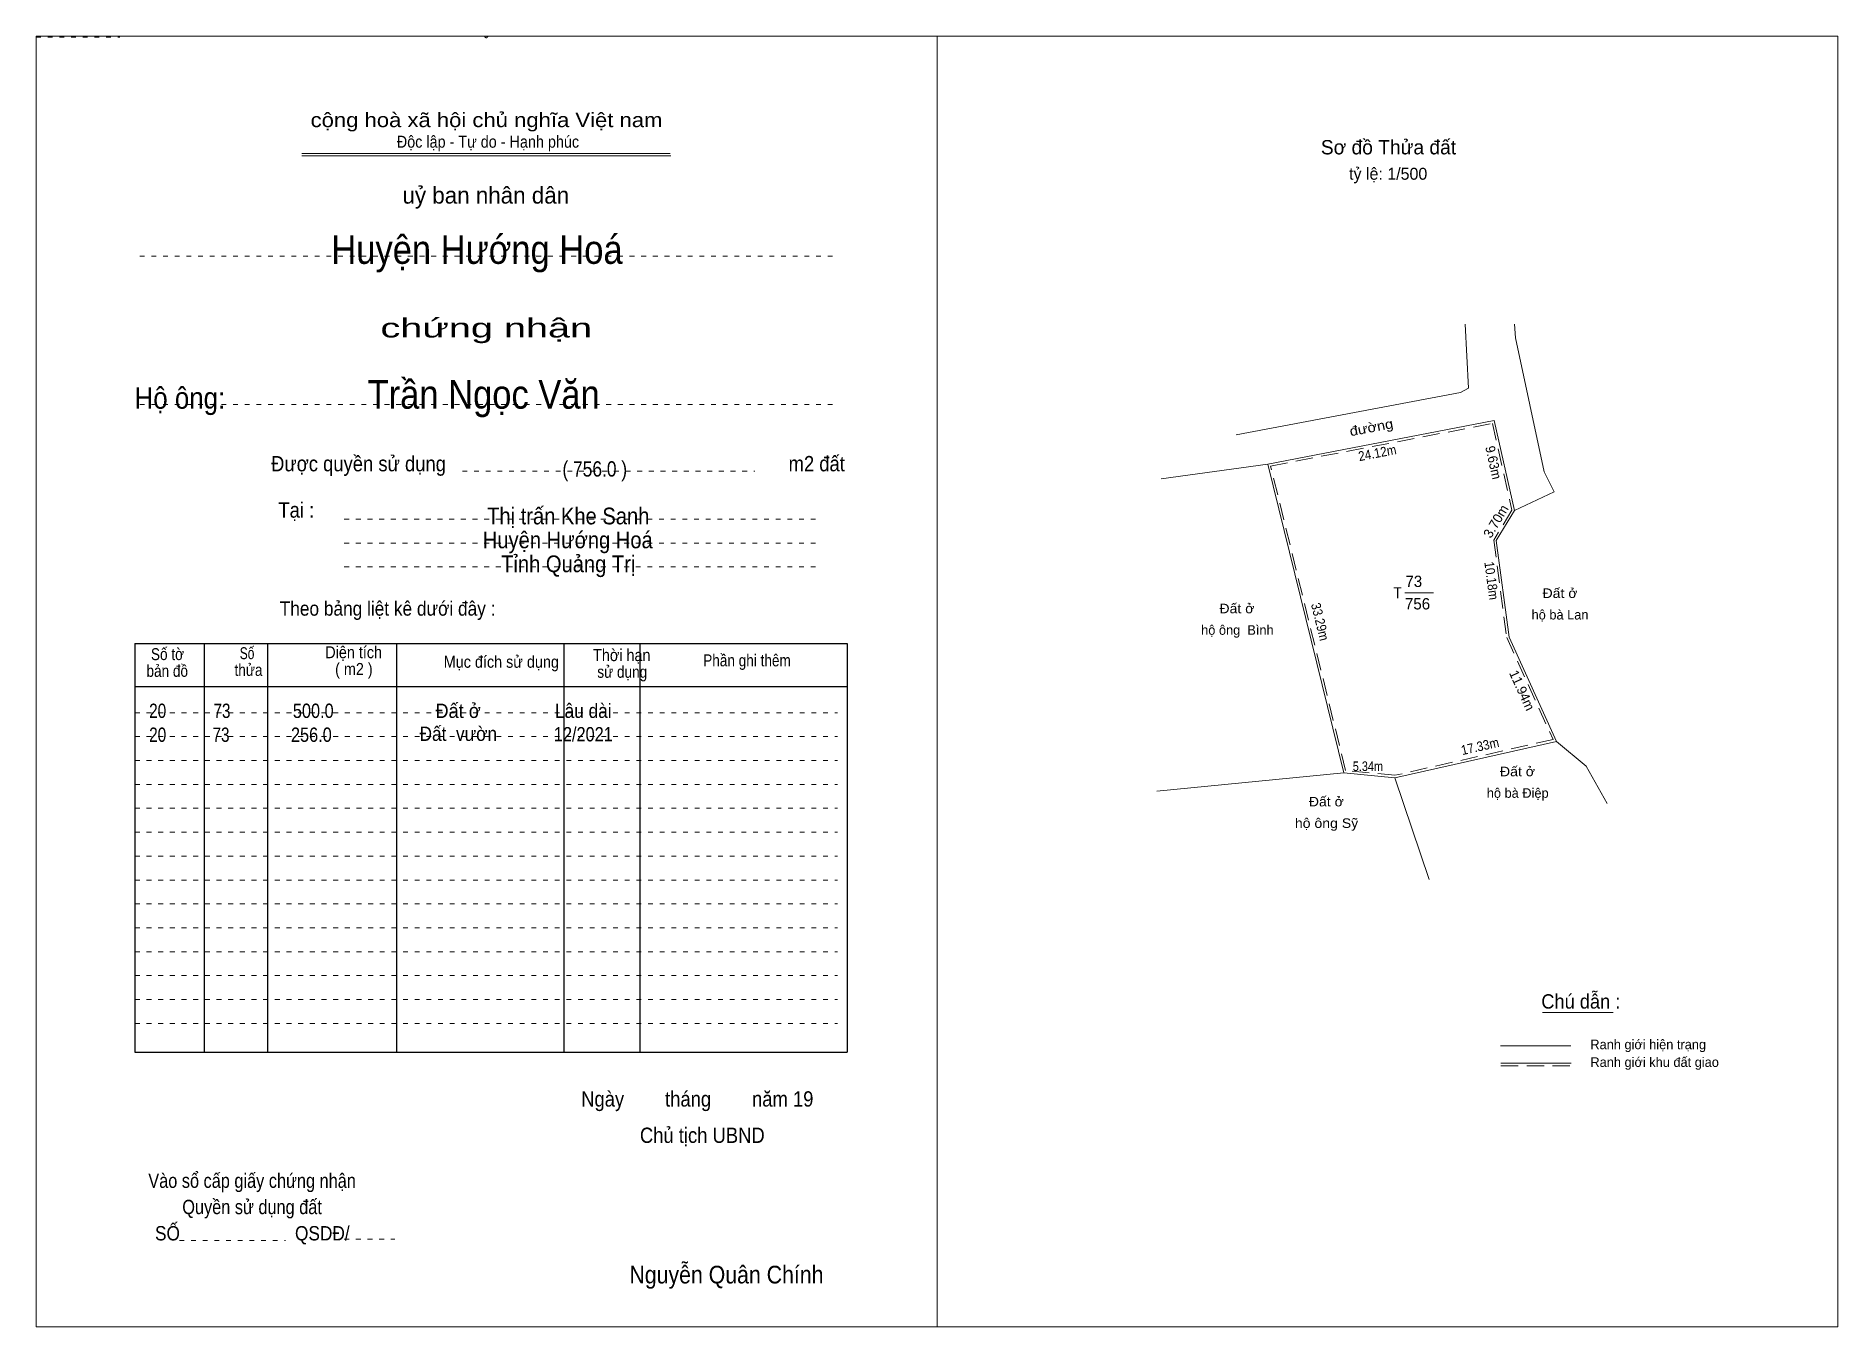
# Model space of a CAD drawing. Header units: centimetres. Extents: x -0.2 to 37.5, y -0.6 to 26.4.
import ezdxf
from ezdxf.enums import TextEntityAlignment as Align

# ---------------------------------------------------------------- set-up
doc = ezdxf.new("R2010")
doc.units = ezdxf.units.CM
doc.header["$LTSCALE"] = 0.12
doc.header["$PDMODE"] = 32
doc.header["$PDSIZE"] = 0.06
doc.linetypes.add('DOTTED', pattern=[1.5, 0.3, -1.2])
doc.linetypes.add('MEDIUM_DASHED', pattern=[4.5, 3, -1.5])
for name, color, linetype, lineweight in [('1', 7, 'DOTTED', 13), ('2', 7, 'Continuous', 13), ('22', 7, 'Continuous', 13), ('3', 7, 'Continuous', 13)]:
    doc.layers.add(name, color=color, linetype=linetype, lineweight=lineweight)
doc.layers.add('34', color=7, linetype='Continuous')

msp = doc.modelspace()

# ---------------------------------------------------------------- linework, layer by layer
at = {"layer": '1', "linetype": 'Continuous'}
for p, q in [((-0.16, 26.41), (-0.16, 24.71)), ((5.4, 23.96), (13.11, 23.96)), ((5.4, 23.91), (13.12, 23.91))]:
    msp.add_line(p, q, dxfattribs=at)
at = {"layer": '1'}
for p, q in [((-0.16, 26.39), (1.59, 26.39)), ((1.59, 26.41), (3.34, 26.41)), ((2.01, 21.81), (16.51, 21.81)), ((8.76, 17.31), (14.88, 17.31)), ((6.29, 16.31), (16.23, 16.31)), ((6.29, 15.81), (16.23, 15.81)), ((6.29, 15.31), (16.23, 15.31)), ((1.91, 12.26), (16.61, 12.26)), ((1.91, 11.76), (16.61, 11.76)), ((1.91, 11.26), (16.61, 11.26)), ((1.91, 10.76), (16.61, 10.76)), ((1.91, 10.26), (16.61, 10.26)), ((1.91, 9.76), (16.61, 9.76)), ((1.91, 9.26), (16.61, 9.26)), ((1.91, 8.76), (16.61, 8.76)), ((1.91, 8.26), (16.61, 8.26)), ((1.91, 7.76), (16.61, 7.76)), ((1.91, 7.26), (16.61, 7.26)), ((1.91, 6.76), (16.61, 6.76)), ((1.91, 6.26), (16.61, 6.26)), ((1.91, 5.76), (16.61, 5.76)), ((2.84, 1.22), (5.06, 1.22)), ((6.29, 1.25), (7.35, 1.25))]:
    msp.add_line(p, q, dxfattribs=at)
at = {"layer": '1', "linetype": 'Continuous', "lineweight": 25}
for p, q in [((1.91, 13.71), (16.81, 13.71)), ((1.91, 13.71), (1.91, 5.16)), ((3.36, 13.71), (3.36, 5.16)), ((4.68, 13.71), (4.68, 5.16)), ((7.38, 13.71), (7.38, 5.16)), ((10.88, 13.71), (10.88, 5.16)), ((12.47, 13.71), (12.47, 5.16)), ((16.81, 13.71), (16.81, 5.16)), ((1.91, 12.81), (16.81, 12.81)), ((1.91, 5.16), (16.81, 5.16))]:
    msp.add_line(p, q, dxfattribs=at)
at = {"layer": '1'}
msp.add_point((9.26, 26.41), dxfattribs=at)
at = {"layer": '2'}
for p, q in [((31.36, 5.99), (32.84, 5.99)), ((30.48, 5.29), (31.95, 5.29)), ((30.49, 4.93), (31.96, 4.93))]:
    msp.add_line(p, q, dxfattribs=at)
at = {"layer": '2', "linetype": 'MEDIUM_DASHED'}
msp.add_line((30.49, 4.87), (31.96, 4.87), dxfattribs=at)
at = {"layer": '22'}
for p, q in [((25.61, 17.46), (23.38, 17.15)), ((27.2, 11), (25.61, 17.46)), ((28.48, 14.77), (29.08, 14.77)), ((28.27, 10.9), (31.65, 11.66)), ((27.2, 11), (23.29, 10.62)), ((28.27, 10.9), (27.2, 11)), ((28.99, 8.77), (28.27, 10.9))]:
    msp.add_line(p, q, dxfattribs=at)
for points in [[(29.74, 20.39), (29.81, 19.05), (29.64, 18.96), (24.95, 18.07)], [(30.77, 16.49), (31.6, 16.88), (31.39, 17.3), (30.79, 20.1), (30.77, 20.39)], [(30.77, 16.49), (30.35, 18.37), (25.61, 17.46)], [(31.65, 11.66), (30.66, 13.84), (30.39, 15.86), (30.77, 16.49)], [(31.65, 11.66), (32.27, 11.14), (32.71, 10.36)]]:
    msp.add_lwpolyline(points, dxfattribs=at)
msp.add_lwpolyline([(25.61, 17.46), (30.35, 18.37), (30.77, 16.49), (30.39, 15.86), (30.66, 13.84), (31.65, 11.66), (28.27, 10.9), (27.2, 11)], close=True, dxfattribs=at)
at = {"layer": '22', "linetype": 'MEDIUM_DASHED'}
msp.add_lwpolyline([(25.67, 17.42), (30.31, 18.31), (30.72, 16.5), (30.34, 15.87), (30.61, 13.83), (31.58, 11.7), (28.27, 10.95), (27.24, 11.05)], close=True, dxfattribs=at)
at = {"layer": '3'}
msp.add_line((18.69, 26.41), (18.69, -0.59), dxfattribs=at)
at = {"layer": '3', "linetype": 'DOTTED'}
msp.add_line((2.01, 18.71), (16.51, 18.71), dxfattribs=at)
at = {"layer": '3'}
for points in [[(18.69, 26.41), (-0.16, 26.41), (-0.16, -0.59), (18.69, -0.59)], [(18.69, -0.59), (37.54, -0.59), (37.54, 26.41), (18.69, 26.41)]]:
    msp.add_lwpolyline(points, dxfattribs=at)

# ---------------------------------------------------------------- texts
at = {"layer": '1'}
for s, height, width, p in [('cộng hoà xã hội chủ nghĩa Việt nam', 0.3, 1.15, (9.265, 24.51)), ('Độc lập - Tự do - Hạnh phúc', 0.25, 0.9, (9.295, 24.08)), ('chứng nhận', 0.4, 1.55, (9.26, 20.11)), ('Được quyền sử dụng                                                                   m2 đất', 0.32, 0.9, (10.76, 17.31)), ('Tại :', 0.32, 0.9, (5.285, 16.34)), ('Theo bảng liệt kê dưới đây :', 0.3, 0.9, (7.195, 14.29)), ('Số tờ', 0.25, 0.85, (2.59, 13.36)), ('Số ', 0.25, 0.75, (4.29, 13.38)), ('Diện tích', 0.25, 0.9, (6.485, 13.4)), ('Thời hạn', 0.25, 0.9, (12.095, 13.34)), ('bản đồ', 0.25, 0.85, (2.585, 13.01)), ('thửa', 0.25, 0.85, (4.285, 13.03)), ('( m2 )', 0.25, 0.9, (6.49, 13.05)), ('Mục đích sử dụng', 0.25, 0.9, (9.575, 13.2)), ('sử dụng', 0.25, 0.85, (12.105, 12.99)), ('Phần ghi thêm', 0.25, 0.85, (14.715, 13.23)), ('Ngày        tháng        năm 19', 0.32, 0.9, (13.675, 4.02)), ('Chủ tịch UBND', 0.32, 0.9, (13.78, 3.26)), ('Vào sổ cấp giấy chứng nhận', 0.3, 0.85, (4.36, 2.32)), ('Quyền sử dụng đất', 0.3, 0.85, (4.36, 1.77)), ('SỐ                        QSDĐ/', 0.3, 0.9, (4.365, 1.22))]:
    msp.add_text(s, height=height, dxfattribs=dict(at, width=width)).set_placement(p, align=Align.CENTER)
msp.add_text('uỷ ban nhân dân', height=0.35, dxfattribs=at).set_placement((9.25, 22.91), align=Align.CENTER)
at = {"layer": '2'}
for s, height, width, p in [('Chú dẫn :', 0.3, 0.95, (32.16, 6.07)), ('Nguyễn Quân Chính', 0.37, 0.9, (14.285, 0.32))]:
    msp.add_text(s, height=height, dxfattribs=dict(at, width=width)).set_placement(p, align=Align.CENTER)
for s, p in [('Ranh giới hiện trạng', (33.57, 5.22)), ('Ranh giới khu đất giao', (33.705, 4.85))]:
    msp.add_text(s, height=0.2, dxfattribs=at).set_placement(p, align=Align.CENTER)
at = {"layer": '22'}
for s, height, p in [(' Sơ đồ Thửa đất', 0.3, (28.08, 23.94)), ('tỷ lệ: 1/500', 0.25, (28.13, 23.41)), ('hộ bà Lan', 0.2, (31.725, 14.21)), ('hộ ông  Bình', 0.2, (24.975, 13.89)), ('hộ bà Điệp', 0.2, (30.84, 10.48))]:
    msp.add_text(s, height=height, dxfattribs=at).set_placement(p, align=Align.CENTER)
for s, rotation, width, p in [('đường', 10.868, 1.15, (27.7961, 18.1295)), ('24.12m', 10.9, 0.9, (27.9211, 17.5972)), ('9.63m', 282.651, 0.95, (30.2359, 17.4719)), ('10.18m', 277.621, 0.9, (30.1938, 15.0083)), ('33.29m', 283.836, 0.9, (26.6088, 14.1389)), ('17.33m', 12.769, 0.9, (30.0729, 11.4613))]:
    msp.add_text(s, height=0.2, rotation=rotation, dxfattribs=dict(at, width=width)).set_placement(p, align=Align.CENTER)
for s, rotation, p in [('3.70m', 59.275, (30.4685, 16.2139)), ('11.94m', 294.396, (30.8386, 12.6863))]:
    msp.add_text(s, height=0.2, rotation=rotation, dxfattribs=at).set_placement(p, align=Align.CENTER)
for s, p in [('73', (28.49, 14.89)), ('756', (28.48, 14.42))]:
    msp.add_text(s, height=0.2362, dxfattribs=at).set_placement(p)
at = {"layer": '22', "width": 0.9}
msp.add_text('T', height=0.2362, dxfattribs=at).set_placement((28.24, 14.65))
at = {"layer": '22'}
for s, width, p in [('Đất ở', 1.1, (31.725, 14.66)), ('Đất ở', 1.1, (24.965, 14.34)), ('5.34m', 0.85, (27.705, 11.04)), ('Đất ở', 1.1, (30.835, 10.93)), ('Đất ở', 1.1, (26.835, 10.3)), ('hộ ông Sỹ', 1.1, (26.84, 9.85))]:
    msp.add_text(s, height=0.2, dxfattribs=dict(at, width=width)).set_placement(p, align=Align.CENTER)
at = {"layer": '34'}
for s, height, width, p in [(' Huyện Hướng Hoá', 0.6, 0.9, (8.965, 21.65)), ('Trần Ngọc Văn', 0.6, 0.9, (9.205, 18.62)), ('Hộ ông:', 0.45, 0.9, (2.85, 18.62)), ('( 756.0 )', 0.32, 0.85, (11.53, 17.2)), ('Thị trấn Khe Sanh', 0.35, 0.9, (10.975, 16.2)), ('Huyện Hướng Hoá', 0.35, 0.9, (10.965, 15.7)), ('Tỉnh Quảng Trị', 0.35, 0.9, (10.975, 15.2)), ('20', 0.3, 0.8, (2.385, 12.15)), ('73', 0.3, 0.8, (3.73, 12.15)), ('500.0', 0.3, 0.85, (5.64, 12.15)), ('Đất ở', 0.3, 0.95, (8.67, 12.15)), ('Lâu dài', 0.3, 0.9, (11.29, 12.15)), ('20', 0.3, 0.8, (2.385, 11.65)), ('73', 0.3, 0.8, (3.71, 11.65)), ('256.0', 0.3, 0.85, (5.6, 11.65)), ('Đất  vườn', 0.3, 0.9, (8.675, 11.67)), ('12/2021', 0.3, 0.85, (11.29, 11.66))]:
    msp.add_text(s, height=height, dxfattribs=dict(at, width=width)).set_placement(p, align=Align.CENTER)

doc.saveas('drawing.dxf')
